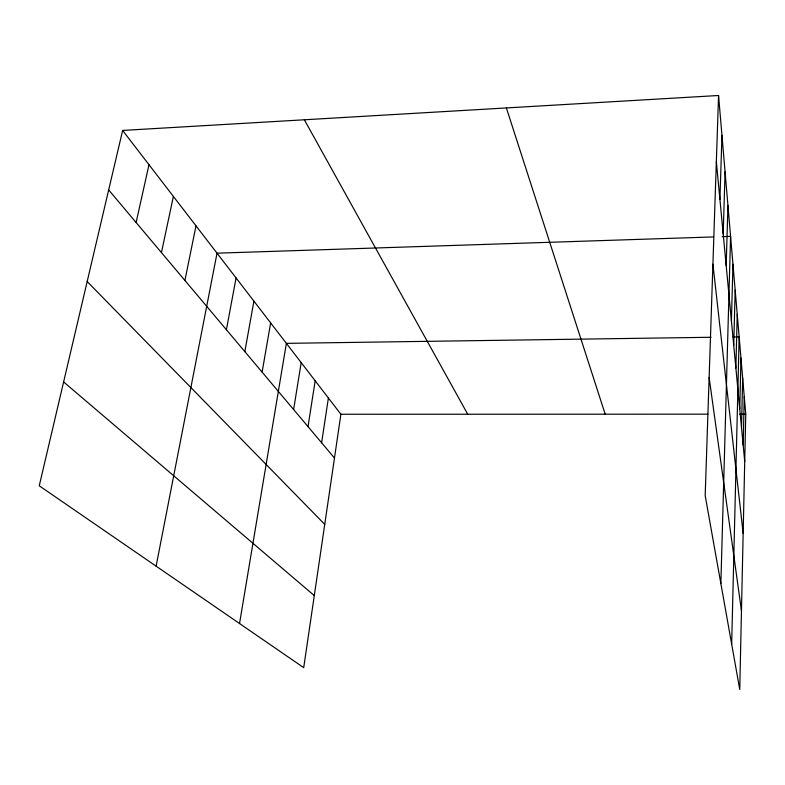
<?xml version="1.0" encoding="UTF-8"?>
<svg xmlns="http://www.w3.org/2000/svg" width="785" height="785" viewBox="0 0 785 785"><rect width="100%" height="100%" fill="white"/><g stroke="black" fill="none" stroke-linecap="round" stroke-linejoin="round"><path stroke-width="1.18" d="M741.511 427.599L742.659 377.889M743.169 445.066L744.249 396.572M718.56 95.495L745.75 414.166L739.755 689.505L705.185 495.629L718.56 95.495L122.637 130.438L39.25 485.797L303.716 667.662L340.896 414.254L122.637 130.438M731.669 644.132L739.156 336.873L733.043 336.961M739.755 409.024L740.962 358.029M733.73 345.351L735.172 290.126M735.879 368.037L737.233 314.294M720.865 583.589L730.58 236.373L722.121 236.648M731.424 321.006L732.955 264.221M726.184 265.605L727.94 205.405M723.191 233.92L725.075 171.837M719.923 199.4L721.964 135.334M321.614 442.769L328.395 397.985M308.014 426.628L315.177 380.803M293.619 409.534L301.195 362.631M239.533 623.526L286.378 343.359L711.053 337.275M262.111 372.129L270.648 322.9M244.832 351.611L253.908 301.146M226.404 329.72L236.079 277.949M156.117 566.162L217.033 253.182L713.663 236.923M184.907 280.441L196.005 225.844M161.445 252.584L173.387 196.436M136.109 222.508L149.003 164.732M340.896 414.254L707.864 414.176M739.637 414.166L745.75 414.166M63.624 381.942L314.294 595.589M87.174 281.54L324.735 524.38M108.673 189.931L334.469 458.038M304.354 119.781L467.723 414.225M506.374 107.938L605.196 414.195M709.13 377.457L741.472 610.848M712.917 264.192L743.159 533.398M716.352 161.661L744.72 461.501"/></g></svg>
